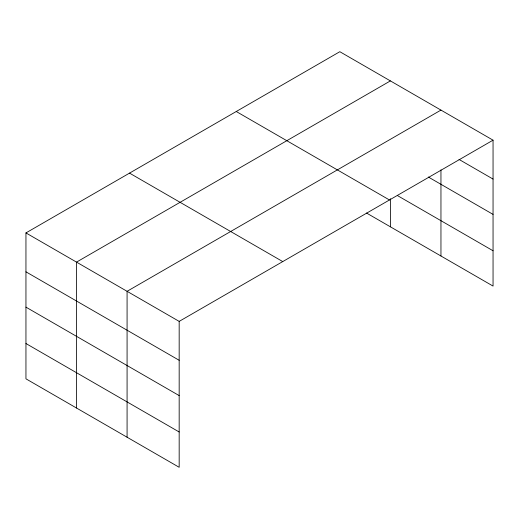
<?xml version="1.0" encoding="UTF-8"?>
<svg xmlns="http://www.w3.org/2000/svg" width="519" height="519" viewBox="0 0 519 519"><rect width="100%" height="100%" fill="white"/><g stroke="black" fill="none" stroke-linecap="round" stroke-linejoin="round"><path stroke-width="0.78" d="M25.95 232.921L179.172 321.384L179.172 467.295L25.95 378.831L25.95 232.921L339.828 51.705L493.05 140.169L493.05 286.079L366.511 213.024M390.392 80.899L76.514 262.114L76.514 408.018M440.955 110.093L127.077 291.308L127.077 437.212M179.172 321.384L493.05 140.169M459.017 159.424L493.05 179.074M428.311 177.011L493.05 214.386M397.411 195.553L493.05 250.768M236.249 111.507L389.471 199.971M129.529 173.119L282.751 261.582M25.95 271.826L179.172 360.29M25.95 307.138L179.172 395.601M25.95 343.52L179.172 431.983M440.955 169.862L440.955 255.997M390.392 198.719L390.392 226.809"/></g></svg>
